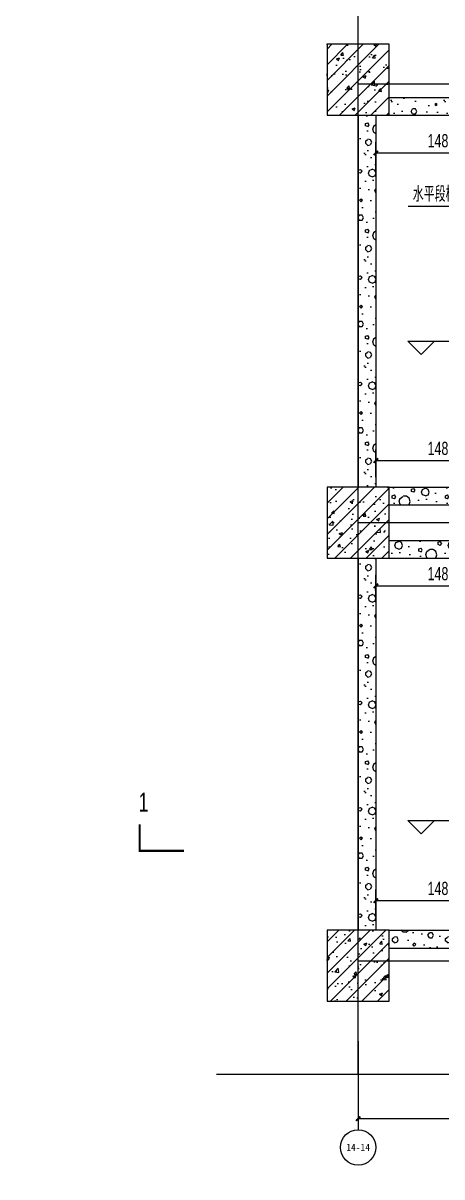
# Model space of a CAD drawing. Extents: x -26219 to 315419, y -160410 to -120810.
# Drawn here: x 78633 to 83359, y -140852 to -127830 of the extents above; entities that cross this region are included whole.
import ezdxf
from ezdxf.enums import TextEntityAlignment as Align
from ezdxf.xclip import XClip

# ---------------------------------------------------------------- set-up
doc = ezdxf.new("R2010")
doc.units = 0
doc.header["$LTSCALE"] = 1000
doc.header["$MEASUREMENT"] = 0
doc.header["$XCLIPFRAME"] = 0
doc.linetypes.add('104-14# 核心筒$2$DOTE', pattern=[2.42, 2, -0.2, 0.02, -0.2])
for name, color, linetype in [('01-标注_尺寸', 124, 'Continuous'), ('01-标注_标高', 200, 'Continuous'), ('01-标注_符号', 200, 'Continuous'), ('01-标注_轴线坐标', 132, 'Continuous'), ('02-TEXT_标注', 130, 'Continuous'), ('02-TEXT_轴号', 7, 'Continuous'), ('05-填充_天正', 26, 'Continuous'), ('104-14# 核心筒$2$A_AXIS-轴线', 36, '104-14# 核心筒$2$DOTE'), ('A_AXIS-轴线', 36, 'Continuous'), ('A_STR-砌块墙', 121, 'Continuous'), ('A_STR-砼柱', 51, 'Continuous')]:
    doc.layers.add(name, color=color, linetype=linetype)
doc.styles.add('_TCH_AXIS', font='STXIHEI_0.TTF', dxfattribs={"width": 0.75, "height": 750})
doc.styles.add('_TCH_DIM', font='ros.shx', dxfattribs={"width": 0.75, "bigfont": 'jd.shx'})
doc.styles.add('_TCH_DIM_T3', font='ros.shx', dxfattribs={"width": 0.705882, "bigfont": 'jd.shx'})
doc.styles.add('_TCH_LABEL', font='ros.shx', dxfattribs={"bigfont": 'jd.shx'})
doc.dimstyles.new('_TCH_ARCH&&50', dxfattribs={"dimtxt": 148.75, "dimasz": 50, "dimexe": 125, "dimexo": 150, "dimgap": 63.125, "dimtad": 1, "dimdec": 0, "dimzin": 0, "dimdsep": 46, "dimtxsty": '_TCH_DIM_T3', "dimblk": 'ARCHTICK', "dimcen": 0.09, "dimclrt": 7, "dimazin": 2, "dimtfac": 1, "dimtdec": 0, "dimtix": 1, "dimtmove": 2, "dimatfit": 3, "dimfxl": 0, "dimtolj": 1, "dimtzin": 0, "dimarcsym": 0})
pattern_1 = [(0, (177, -183), (300, 600), [0, -600]), (0, (-174, -264), (300, 600), [0, -600]), (0, (21, -270), (300, 600), [0, -600]), (0, (234, -93), (300, 600), [0, -600]), (0, (-15, -300), (300, 600), [0, -600]), (0, (294, 285), (300, 600), [0, -600]), (0, (111, 237), (300, 600), [0, -600]), (0, (207, 162), (300, 600), [0, -600]), (0, (-282, 150), (300, 600), [0, -600]), (0, (12, 123), (300, 600), [0, -600]), (0, (-102, -30), (300, 600), [0, -600]), (0, (-96, -255), (300, 600), [0, -600]), (0, (129, -279), (300, 600), [0, -600]), (0, (294, -15), (300, 600), [0, -600]), (0, (-267, -108), (300, 600), [0, -600]), (0, (-216, -6), (300, 600), [0, -600]), (0, (18, -48), (300, 600), [0, -600]), (0, (-66, -135), (300, 600), [0, -600]), (0, (-114, 63), (300, 600), [0, -600]), (0, (-39, 288), (300, 600), [0, -600]), (0, (-243, -234), (300, 600), [0, -600]), (0, (87, 165), (300, 600), [0, -600]), (0, (-192, 174), (300, 600), [0, -600]), (0, (-240, 252), (300, 600), [0, -600]), (130.601294, (257.143, 97.143), (-1499.9999834, 1800.000008), [26.3416, -11037.111]), (18.43495, (214.29, 108.57), (1499.999994, 599.999996), [27.1052, -3767.628]), (90, (214.3, 82.86), (300, 600), [25.7143, -1174.2857]), (161.56505, (240, 74.29), (-1500.00001, 599.999955), [27.1052, -3767.628]), (53.1301, (240, 74.29), (300, 600), [28.5714, -2971.4285]), (135, (262.86, -231.43), (-300.00004, 599.99996), [24.2437, -1672.8126]), (45, (228.57, -231.43), (300, 600), [24.2437, -1672.8126]), (135, (245.71, -248.57), (-300.00004, 599.99996), [24.2437, -1672.8126]), (45, (245.71, -248.57), (300, 600), [24.2437, -1672.8126]), (116.56505, (-25.7, 171.43), (-5e-05, 1200), [31.9438, -638.8765]), (180, (-40, 200), (-300, 600), [34.2857, -565.7142]), (63.43495, (-88.57, 171.43), (3e-06, 1200), [31.9438, -638.8765]), (116.56505, (-74.3, 142.86), (-5e-05, 1200), [31.9438, -638.8765]), (0, (-74.3, 142.86), (300, 600), [34.2857, -565.7142]), (63.43495, (-40, 142.86), (3e-06, 1200), [31.9438, -638.8765]), (107.102728, (200, -31.429), (-899.9999656, 3000.0000048), [38.8613, -16282.9025]), (143.972626, (188.57, 5.714), (-5699.999928, 4199.999995), [38.8613, -8122.02]), (180, (157.14, 28.6), (-300, 600), [37.1429, -562.857]), (36.027373, (88.57, 5.714), (5699.999958, 4199.999955), [38.8613, -8122.02]), (71.56505, (77.14, -28.57), (900.000005, 2999.999995), [36.1403, -3758.5928]), (107.102728, (88.571, -65.714), (-899.9999656, 3000.0000048), [38.8613, -16282.9025]), (143.972626, (120, -88.57), (-5699.999928, 4199.999995), [38.8613, -8122.02]), (0, (120, -88.6), (300, 600), [37.1429, -562.857]), (36.027373, (157.143, -88.57), (5699.999958, 4199.999955), [38.8613, -8122.02]), (71.56505, (188.57, -65.71), (900.000005, 2999.999995), [36.1403, -3758.5928]), (150.25512, (205.714, 248.57), (-900.000002, 599.999993), [23.035, -4814.3196]), (90, (185.7, 237.14), (300, 600), [22.8571, -1177.1427]), (29.74488, (185.714, 237.14), (900, 599.999997), [23.035, -4814.3196]), (116.56505, (65.7, -177.14), (-5e-05, 1200), [31.9438, -638.8765]), (168.690067, (51.43, -148.57), (-2700.000002, 599.999985), [29.1373, -6089.6855]), (41.185925, (0, -162.857), (7499.9999546, 6599.9999423), [30.3718, -12725.802]), (90, (0, -191.43), (300, 600), [28.5714, -1171.4285]), (138.814074, (22.857, -211.429), (-7499.9998667, 6600.000042), [30.3718, -12725.802]), (16.699244, (22.857, -211.429), (9899.9999255, 2999.9999686), [29.8295, -12498.5375]), (60.945396, (51.43, -202.857), (299.999999, 599.9999947), [29.416, -12325.3395]), (109.983106, (-185.714, 74.286), (-1500.0000056, 4199.999989), [33.442, -14012.1975]), (155.556045, (-197.143, 105.714), (-3900.000015, 1799.9999626), [34.523, -14465.1315]), (24.443955, (-260, 105.714), (3900.000002, 1799.9999913), [34.523, -14465.1315]), (70.016893, (-271.429, 74.286), (1500.0000045, 4199.9999896), [33.442, -14012.1975]), (109.983106, (-260, 42.857), (-1500.0000056, 4199.999989), [33.442, -14012.1975]), (160.016893, (-228.57, 31.43), (-1500.000001, 599.999973), [33.442, -6989.3775]), (19.983107, (-228.57, 31.43), (1499.999992, 599.999999), [33.442, -6989.3775]), (70.016893, (-197.143, 42.857), (1500.0000045, 4199.9999896), [33.442, -14012.1975]), (122.005383, (37.14, 20), (-300.00004, 599.99997), [26.9542, -5633.434]), (18.43495, (-2.86, 34.29), (1499.999994, 599.999996), [27.1052, -3767.628]), (90, (-2.86, 8.57), (300, 600), [25.7143, -1174.2857]), (161.56505, (22.86, 0), (-1500.00001, 599.999955), [27.1052, -3767.628]), (54.462322, (22.857, 0), (2099.999997, 2999.9999955), [24.578, -10298.2115]), (116.56505, (-137.14, -125.7), (-5e-05, 1200), [31.9438, -638.8765]), (180, (-151.4, -97.14), (-300, 600), [31.4286, -568.5714]), (59.036243, (-200, -125.714), (300.000001, 599.999997), [33.3197, -6963.822]), (120.963756, (-182.857, -154.286), (-300.000041, 599.999972), [33.3197, -6963.822]), (0, (-182.86, -154.3), (300, 600), [31.4286, -568.5714]), (63.43495, (-151.43, -154.3), (3e-06, 1200), [31.9438, -638.8765])]
pattern_2 = [(45, (0, 0), (-88.38835, 88.38835), []), (50, (0, 0), (358.6301, -31.37607), [37.5, -412.5]), (355, (0, 0), (-69.3757, 376.0961), [30, -330]), (100.4514, (29.9, -2.6), (289.2547, 344.7198), [31.8701, -350.57106]), (46.1842, (0, 100), (533.6205, -82.7595), [56.25, -618.75]), (96.6356, (44.47, 93.1), (467.3314, 487.059), [47.8051, -525.8565]), (351.1842, (0, 100), (467.331, 487.0593), [45, -495]), (21, (50, 75), (298.4535, -201.30945), [37.5, -412.5]), (326, (50, 75), (121.6577, 362.575), [30, -330]), (71.4514, (74.87, 58.22), (420.1113, 161.26525), [31.8701, -350.57106]), (37.5, (0, 0), (6.07993, 166.44693), [0, -326, 0, -335, 0, -331.25]), (7.5, (0, 0), (131.53477, 197.20586), [0, -191, 0, -318.5, 0, -126.25]), (327.5, (-111.5, 0), (266.91122, -11.27744), [0, -125, 0, -390, 0, -517.5]), (317.5, (-161.5, 0), (291.5931, 50.0525), [0, -162.5, 0, -259, 0, -367.5])]

# ---------------------------------------------------------------- blocks, each defined once
blk = doc.blocks.new('104-14# 核心筒')
at = {"layer": '104-14# 核心筒$2$A_AXIS-轴线'}
for p, q in [((-9370.1, 284000), (120259.9, 284000)), ((109600, 139633.6), (109600, 80554.9)), ((-24839, 16700), (120259.9, 16700)), ((-24839, 11750), (120259.9, 11750)), ((-24839, 7700), (120259.9, 7700))]:
    blk.add_line(p, q, dxfattribs=at)
blk = doc.blocks.new('_ArchTick')
at = {"color": 0, "linetype": 'ByBlock', "const_width": 0.4}
blk.add_lwpolyline([(-0.5, -0.5), (0.5, 0.5)], dxfattribs=at)
blk = doc.blocks.new('*D545')
at = {"layer": '01-标注_尺寸', "color": 0, "lineweight": -2, "transparency": 16777216}
for p, q in [((82414, -139844), (82414, -140319)), ((88714, -139844), (88714, -140319)), ((82414, -140194), (88714, -140194))]:
    blk.add_line(p, q, dxfattribs=at)
at = {"layer": 'Defpoints', "color": 0, "transparency": 16777216}
for p in [(82414, -139694), (88714, -139694), (88714, -140194)]:
    blk.add_point(p, dxfattribs=at)
at = {"layer": '01-标注_尺寸', "color": 0, "lineweight": -2, "transparency": 16777216, "xscale": 50, "yscale": 50, "zscale": 50, "rotation": 180}
blk.add_blockref('_ArchTick', (82414, -140194), dxfattribs=at)
at = {"layer": '01-标注_尺寸', "color": 0, "lineweight": -2, "transparency": 16777216, "xscale": 50, "yscale": 50, "zscale": 50}
blk.add_blockref('_ArchTick', (88714, -140194), dxfattribs=at)
at = {"layer": '01-标注_尺寸', "color": 7, "transparency": 16777216, "insert": (85564, -140056), "char_height": 148.8, "attachment_point": 5, "style": '_TCH_DIM_T3'}
blk.add_mtext('\\A1;6300', dxfattribs=at)
blk = doc.blocks.new('*D1240')
at = {"layer": '01-标注_尺寸', "color": 0, "lineweight": -2, "transparency": 16777216}
for p, q in [((82614, -137919), (82614, -137609)), ((84094, -137919), (84094, -137609)), ((82614, -137734), (84094, -137734))]:
    blk.add_line(p, q, dxfattribs=at)
at = {"layer": 'Defpoints', "color": 0, "transparency": 16777216}
for p in [(84094, -137734), (82614, -138069), (84094, -138069)]:
    blk.add_point(p, dxfattribs=at)
at = {"layer": '01-标注_尺寸', "color": 0, "lineweight": -2, "transparency": 16777216, "xscale": 50, "yscale": 50, "zscale": 50, "rotation": 180}
blk.add_blockref('_ArchTick', (82614, -137734), dxfattribs=at)
at = {"layer": '01-标注_尺寸', "color": 0, "lineweight": -2, "transparency": 16777216, "xscale": 50, "yscale": 50, "zscale": 50}
blk.add_blockref('_ArchTick', (84094, -137734), dxfattribs=at)
at = {"layer": '01-标注_尺寸', "color": 7, "transparency": 16777216, "insert": (83354, -137597), "char_height": 148.8, "attachment_point": 5, "style": '_TCH_DIM_T3'}
blk.add_mtext('\\A1;1480', dxfattribs=at)
blk = doc.blocks.new('*D1252')
at = {"layer": '01-标注_尺寸', "color": 0, "lineweight": -2, "transparency": 16777216}
for p, q in [((82614, -129481), (82614, -129171)), ((84094, -129481), (84094, -129171)), ((82614, -129296), (84094, -129296))]:
    blk.add_line(p, q, dxfattribs=at)
at = {"layer": 'Defpoints', "color": 0, "transparency": 16777216}
for p in [(84094, -129296), (82614, -129631), (84094, -129631)]:
    blk.add_point(p, dxfattribs=at)
at = {"layer": '01-标注_尺寸', "color": 0, "lineweight": -2, "transparency": 16777216, "xscale": 50, "yscale": 50, "zscale": 50, "rotation": 180}
blk.add_blockref('_ArchTick', (82614, -129296), dxfattribs=at)
at = {"layer": '01-标注_尺寸', "color": 0, "lineweight": -2, "transparency": 16777216, "xscale": 50, "yscale": 50, "zscale": 50}
blk.add_blockref('_ArchTick', (84094, -129296), dxfattribs=at)
at = {"layer": '01-标注_尺寸', "color": 7, "transparency": 16777216, "insert": (83354, -129159), "char_height": 148.8, "attachment_point": 5, "style": '_TCH_DIM_T3'}
blk.add_mtext('\\A1;1480', dxfattribs=at)
blk = doc.blocks.new('*D1255')
at = {"layer": '01-标注_尺寸', "color": 0, "lineweight": -2, "transparency": 16777216}
for p, q in [((82614, -132953), (82614, -132643)), ((84094, -132953), (84094, -132643)), ((82614, -132768), (84094, -132768))]:
    blk.add_line(p, q, dxfattribs=at)
at = {"layer": 'Defpoints', "color": 0, "transparency": 16777216}
for p in [(84094, -132768), (82614, -133103), (84094, -133103)]:
    blk.add_point(p, dxfattribs=at)
at = {"layer": '01-标注_尺寸', "color": 0, "lineweight": -2, "transparency": 16777216, "xscale": 50, "yscale": 50, "zscale": 50, "rotation": 180}
blk.add_blockref('_ArchTick', (82614, -132768), dxfattribs=at)
at = {"layer": '01-标注_尺寸', "color": 0, "lineweight": -2, "transparency": 16777216, "xscale": 50, "yscale": 50, "zscale": 50}
blk.add_blockref('_ArchTick', (84094, -132768), dxfattribs=at)
at = {"layer": '01-标注_尺寸', "color": 7, "transparency": 16777216, "insert": (83354, -132631), "char_height": 148.8, "attachment_point": 5, "style": '_TCH_DIM_T3'}
blk.add_mtext('\\A1;1480', dxfattribs=at)
blk = doc.blocks.new('*D1257')
at = {"layer": '01-标注_尺寸', "color": 0, "lineweight": -2, "transparency": 16777216}
for p, q in [((82614, -134367), (82614, -134057)), ((84094, -134367), (84094, -134057)), ((82614, -134182), (84094, -134182))]:
    blk.add_line(p, q, dxfattribs=at)
at = {"layer": 'Defpoints', "color": 0, "transparency": 16777216}
for p in [(84094, -134182), (82614, -134517), (84094, -134517)]:
    blk.add_point(p, dxfattribs=at)
at = {"layer": '01-标注_尺寸', "color": 0, "lineweight": -2, "transparency": 16777216, "xscale": 50, "yscale": 50, "zscale": 50, "rotation": 180}
blk.add_blockref('_ArchTick', (82614, -134182), dxfattribs=at)
at = {"layer": '01-标注_尺寸', "color": 0, "lineweight": -2, "transparency": 16777216, "xscale": 50, "yscale": 50, "zscale": 50}
blk.add_blockref('_ArchTick', (84094, -134182), dxfattribs=at)
at = {"layer": '01-标注_尺寸', "color": 7, "transparency": 16777216, "insert": (83354, -134045), "char_height": 148.8, "attachment_point": 5, "style": '_TCH_DIM_T3'}
blk.add_mtext('\\A1;1480', dxfattribs=at)

msp = doc.modelspace()

# ---------------------------------------------------------------- hatches: boundary and pattern name
at = {"layer": '05-填充_天正'}
h = msp.add_hatch(dxfattribs=at)
h.set_pattern_fill('钢筋混凝土', color=256, scale=50, style=0)
h.set_pattern_definition(pattern_2)
h.paths.add_polyline_path([(82063.9, -128868.8), (82763.9, -128868.8), (82763.9, -128068.8), (82063.9, -128068.8)])
h = msp.add_hatch(dxfattribs=at)
h.set_pattern_fill('加气混凝土', color=256, scale=50, style=0)
h.set_pattern_definition(pattern_1)
h.paths.add_polyline_path([(82763.9, -128668.8), (82763.9, -128868.8), (86564.1, -128868.8), (86564.1, -128735.5), (86464.1, -128668.8)])
h = msp.add_hatch(dxfattribs=at)
h.set_pattern_fill('加气混凝土', color=256, scale=50, style=0)
h.set_pattern_definition(pattern_1)
h.paths.add_polyline_path([(82413.9, -133068.8), (82613.9, -133068.8), (82613.9, -128868.8), (82413.9, -128868.8)])
h = msp.add_hatch(dxfattribs=at)
h.set_pattern_fill('钢筋混凝土', color=256, scale=50, style=0)
h.set_pattern_definition(pattern_2)
h.paths.add_polyline_path([(82063.9, -133868.8), (82763.9, -133868.8), (82763.9, -133068.8), (82063.9, -133068.8)])
h = msp.add_hatch(dxfattribs=at)
h.set_pattern_fill('加气混凝土', color=256, scale=50, style=0)
h.set_pattern_definition(pattern_1)
h.paths.add_polyline_path([(88363.9, -133268.8), (88363.9, -133068.8), (82763.9, -133068.8), (82763.9, -133268.8)])
h = msp.add_hatch(dxfattribs=at)
h.set_pattern_fill('加气混凝土', color=256, scale=50, style=0)
h.set_pattern_definition(pattern_1)
h.paths.add_polyline_path([(88363.9, -133868.8), (88363.9, -133668.8), (82763.9, -133668.8), (82763.9, -133868.8)])
h = msp.add_hatch(dxfattribs=at)
h.set_pattern_fill('加气混凝土', color=256, scale=50, style=0)
h.set_pattern_definition(pattern_1)
h.paths.add_polyline_path([(82413.9, -138068.8), (82613.9, -138068.8), (82613.9, -133868.8), (82413.9, -133868.8)])
h = msp.add_hatch(dxfattribs=at)
h.set_pattern_fill('钢筋混凝土', color=256, scale=50, style=0)
h.set_pattern_definition(pattern_2)
h.paths.add_polyline_path([(82063.9, -138868.8), (82763.9, -138868.8), (82763.9, -138068.8), (82063.9, -138068.8)])
h = msp.add_hatch(dxfattribs=at)
h.set_pattern_fill('加气混凝土', color=256, scale=50, style=0)
h.set_pattern_definition(pattern_1)
h.paths.add_polyline_path([(82763.9, -138068.8), (82763.9, -138268.8), (85613.9, -138268.8), (85713.9, -138202.1), (85713.9, -138068.8)])

# ---------------------------------------------------------------- linework, layer by layer
at = {"layer": '01-标注_标高'}
for p, q in [((83126, -131571.6), (82976, -131421.6)), ((82976, -131421.6), (83739.4, -131421.6)), ((83126, -131571.6), (83276, -131421.6)), ((83126, -136980.8), (82976, -136830.8)), ((82976, -136830.8), (83739.4, -136830.8)), ((83126, -136980.8), (83276, -136830.8))]:
    msp.add_line(p, q, dxfattribs=at)
at = {"layer": '01-标注_符号'}
msp.add_line((84284.7, -129899.6), (82977.7, -129899.6), dxfattribs=at)
at = {"layer": '01-标注_符号', "const_width": 25}
msp.add_lwpolyline([(80448.9, -137172.6), (79948.9, -137172.6), (79948.9, -136872.6)], dxfattribs=at)
at = {"layer": '01-标注_符号'}
msp.add_lwpolyline([(80817.6, -139693.8), (85555.4, -139693.8), (85593.7, -139588.8), (85630.7, -139798.8), (85667.9, -139693.8), (90405.7, -139693.8)], dxfattribs=at)
at = {"layer": '01-标注_轴线坐标'}
msp.add_line((82413.9, -139318.8), (82413.9, -140318.8), dxfattribs=at)
msp.add_circle((82413.9, -140518.8), 200, dxfattribs=at)
at = {"layer": 'A_AXIS-轴线'}
for p, q in [((82413.9, -139693.8), (82413.9, -126964.3)), ((90014.1, -128518.8), (82413.9, -128518.8)), ((90014.1, -133468.8), (82413.9, -133468.8)), ((90014.1, -138418.8), (82413.9, -138418.8))]:
    msp.add_line(p, q, dxfattribs=at)
at = {"layer": 'A_STR-砌块墙'}
for p, q in [((82763.9, -128668.8), (86464.1, -128668.8)), ((82413.9, -128868.8), (82413.9, -133068.8)), ((82613.9, -128868.8), (82613.9, -133068.8)), ((82763.9, -128868.8), (86564.1, -128868.8)), ((82763.9, -133068.8), (88363.9, -133068.8)), ((82763.9, -133268.8), (88363.9, -133268.8)), ((82763.9, -133668.8), (88363.9, -133668.8)), ((82413.9, -133868.8), (82413.9, -138068.8)), ((82613.9, -133868.8), (82613.9, -138068.8)), ((82763.9, -133868.8), (88363.9, -133868.8)), ((82763.9, -138068.8), (85713.9, -138068.8)), ((82763.9, -138268.8), (85613.9, -138268.8))]:
    msp.add_line(p, q, dxfattribs=at)
at = {"layer": 'A_STR-砼柱'}
for p, q in [((82763.9, -128068.8), (82063.9, -128068.8)), ((82063.9, -128068.8), (82063.9, -128868.8)), ((82763.9, -128868.8), (82763.9, -128068.8)), ((82063.9, -128868.8), (82763.9, -128868.8)), ((82763.9, -133068.8), (82063.9, -133068.8)), ((82063.9, -133068.8), (82063.9, -133868.8)), ((82763.9, -133868.8), (82763.9, -133068.8)), ((82063.9, -133868.8), (82763.9, -133868.8)), ((82763.9, -138068.8), (82063.9, -138068.8)), ((82063.9, -138068.8), (82063.9, -138868.8)), ((82763.9, -138868.8), (82763.9, -138068.8)), ((82063.9, -138868.8), (82763.9, -138868.8))]:
    msp.add_line(p, q, dxfattribs=at)

# ---------------------------------------------------------------- block references
ref = msp.add_blockref('104-14# 核心筒', (-14186.1, -150168.8))
XClip(ref).set_block_clipping_path([(106607.1139184716, 10499.9999999845), (118350.0977260475, 23000.0000000241)])
ref = msp.add_blockref('104-14# 核心筒', (-403.7, -412046.9))
XClip(ref).set_block_clipping_path([(106848.8539130328, 277349.9999999653), (117200.2008833431, 284950.9169573075)])
ref = msp.add_blockref('104-14# 核心筒', (-24171.8, -146852.4))
XClip(ref).set_block_clipping_path([(21749.9999999867, 6862.509807695), (34199.9999999442, 18650.0000000002)])
ref = msp.add_blockref('104-14# 核心筒', (-27186.1, -253723.7))
XClip(ref).set_block_clipping_path([(106549.9999999962, 99299.9997836323), (117200.2008833428, 112250)])

# ---------------------------------------------------------------- texts
at = {"layer": '02-TEXT_标注'}
for s, height, style, width, p in [('水平段栏杆高度', 173.64, '_TCH_DIM', 0.75, (83030.2, -129847.1)), ('1', 212.5, '_TCH_LABEL', 0.705882, (79936.4, -136728.8))]:
    msp.add_text(s, height=height, dxfattribs=dict(at, style=style, width=width)).set_placement(p)
at = {"layer": '02-TEXT_轴号', "style": '_TCH_AXIS', "width": 0.94898}
msp.add_text('14-14', height=80.72, dxfattribs=at).set_placement((82279.8, -140559.2), (82547.9, -140559.2), align=Align.FIT)

# ---------------------------------------------------------------- dimensions: what is measured, and where the dimension line sits
at = {"layer": '01-标注_尺寸'}
for p1, p2, distance, picture, middle in [((82613.9, -129631), (84093.9, -129631), 334.5, '*D1252', (83353.9, -129159)), ((82613.9, -133102.9), (84093.9, -133102.9), 334.5, '*D1255', (83353.9, -132630.9)), ((82613.9, -134516.9), (84093.9, -134516.9), 334.5, '*D1257', (83353.9, -134044.9)), ((82613.9, -138068.8), (84093.9, -138068.8), 334.5, '*D1240', (83353.9, -137596.8)), ((82413.9, -139693.8), (88713.9, -139693.8), -500, '*D545', (85563.9, -140056.3))]:
    dim = msp.add_aligned_dim(p1=p1, p2=p2, distance=distance, dimstyle='_TCH_ARCH&&50', dxfattribs=at)
    dim.commit()
    dim.dimension.update_dxf_attribs({"geometry": picture, "text_midpoint": middle})

doc.saveas('drawing.dxf')
